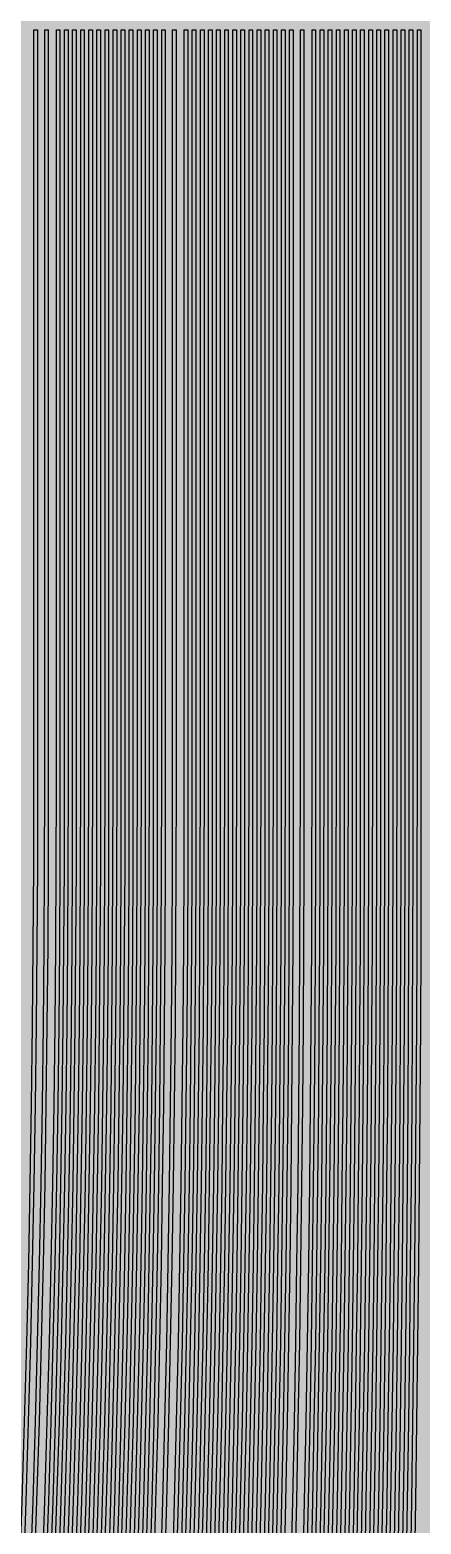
# Model space of a CAD drawing. Header units: metres. Extents: x -7231 to 10969, y -37556 to 1873.
# Drawn here: x 1253 to 1470, y -328 to 501 of the extents above; entities that cross this region are included whole.
import ezdxf

# ---------------------------------------------------------------- set-up
doc = ezdxf.new("R2010")
doc.units = ezdxf.units.M
doc.layers.add('Metal1', color=4, linetype='CONTINUOUS')
doc.layers.add('Polyimide', color=7, linetype='CONTINUOUS')

msp = doc.modelspace()

# ---------------------------------------------------------------- hatches: boundary and pattern name
at = {"layer": 'Polyimide'}
msp.add_hatch(color=7, dxfattribs=at).paths.add_polyline_path([(4065.69, -468), (4066.67, -501.99), (4068.51, -535.99), (4071.41, -569.99), (4075.54, -603.99), (4081.04, -637.99), (4088.01, -671.99), (4096.52, -705.98), (4106.62, -739.98), (4118.33, -773.98), (4131.63, -807.98), (4146.49, -841.98), (4162.87, -875.98), (4180.68, -909.97), (4199.83, -943.97), (4220.22, -977.97), (4241.73, -1011.97), (4264.21, -1045.97), (4287.52, -1079.96), (4311.51, -1113.96), (4336.01, -1147.96), (4360.86, -1181.96), (4385.88, -1215.96), (4410.89, -1249.96), (4435.74, -1283.95), (4460.24, -1317.95), (4484.23, -1351.95), (4507.54, -1385.95), (4530.02, -1419.95), (4551.53, -1453.94), (4571.92, -1487.94), (4591.07, -1521.94), (4608.88, -1555.94), (4625.26, -1589.94), (4640.12, -1623.94), (4653.42, -1657.93), (4665.13, -1691.93), (4675.23, -1725.93), (4683.74, -1759.93), (4690.71, -1793.93), (4696.21, -1827.93), (4700.34, -1861.92), (4703.24, -1895.92), (4705.08, -1929.92), (4706.06, -1963.92), (4706.44, -1997.92), (4706.5, -2031.91), (4706.5, -4793.02), (4709.95, -4838.39), (4720.22, -4882.71), (4737.08, -4924.98), (4760.13, -4964.2), (4788.85, -4999.49), (4822.58, -5030.03), (4860.53, -5055.12), (4901.85, -5074.18), (4901.85, -5074.18), (4970.68, -5105.23), (5034.7, -5145.26), (5092.76, -5193.54), (5143.8, -5249.19), (5186.89, -5311.2), (5221.24, -5378.44), (5246.23, -5449.69), (5261.41, -5523.66), (5266.5, -5599), (5261.41, -5674.34), (5246.23, -5748.31), (5221.24, -5819.56), (5186.89, -5886.8), (5143.8, -5948.81), (5092.76, -6004.46), (5034.7, -6052.74), (4970.68, -6092.77), (4901.85, -6123.82), (4860.53, -6142.88), (4822.58, -6167.97), (4788.85, -6198.51), (4760.13, -6233.8), (4737.08, -6273.02), (4720.22, -6315.29), (4709.95, -6359.61), (4706.5, -6404.98), (4706.5, -9221.52), (4709.95, -9266.88), (4720.22, -9311.21), (4737.08, -9353.47), (4760.13, -9392.7), (4788.85, -9427.98), (4822.58, -9458.52), (4860.53, -9483.61), (4901.85, -9502.67), (4970.68, -9533.72), (5034.7, -9573.75), (5092.76, -9622.03), (5143.8, -9677.68), (5186.89, -9739.69), (5221.24, -9806.94), (5246.23, -9878.19), (5261.41, -9952.16), (5266.5, -10027.49), (5261.41, -10102.83), (5246.23, -10176.8), (5221.24, -10248.05), (5186.89, -10315.3), (5143.8, -10377.31), (5092.76, -10432.96), (5034.7, -10481.24), (4970.68, -10521.27), (4901.85, -10552.32), (4860.53, -10571.38), (4822.58, -10596.46), (4788.85, -10627), (4760.13, -10662.29), (4737.08, -10701.52), (4720.22, -10743.78), (4709.95, -10788.1), (4706.5, -10833.47), (4706.5, -13650.01), (4709.95, -13695.38), (4720.22, -13739.7), (4737.08, -13781.96), (4760.13, -13821.19), (4788.85, -13856.48), (4822.58, -13887.02), (4860.53, -13912.11), (4901.85, -13931.17), (4970.68, -13962.22), (5034.7, -14002.25), (5092.76, -14050.53), (5143.8, -14106.18), (5186.89, -14168.19), (5221.24, -14235.43), (5246.23, -14306.68), (5261.41, -14380.65), (5266.5, -14455.99), (5261.41, -14531.33), (5246.23, -14605.29), (5221.24, -14676.55), (5186.89, -14743.79), (5143.8, -14805.8), (5092.76, -14861.45), (5034.7, -14909.73), (4970.68, -14949.76), (4901.85, -14980.81), (4860.53, -14999.87), (4822.58, -15024.96), (4788.85, -15055.5), (4760.13, -15090.79), (4737.08, -15130.01), (4720.22, -15172.27), (4709.95, -15216.6), (4706.5, -15261.97), (4706.5, -15455.99), (4720.95, -15750.04), (4764.14, -16041.26), (4835.68, -16326.84), (4934.86, -16604.04), (5060.74, -16870.18), (5212.09, -17122.7), (5387.47, -17359.17), (5585.18, -17577.31), (5803.32, -17775.02), (6039.79, -17950.4), (6292.31, -18101.75), (6558.45, -18227.63), (6835.65, -18326.81), (7121.23, -18398.34), (7412.45, -18441.54), (7706.5, -18455.99), (9969.01, -18455.99), (10047.42, -18459.84), (10125.08, -18471.36), (10201.23, -18490.44), (10275.15, -18516.89), (10346.12, -18550.45), (10413.46, -18590.81), (10476.52, -18637.58), (10534.69, -18690.3), (10587.41, -18748.47), (10634.18, -18811.53), (10674.54, -18878.87), (10708.11, -18949.84), (10734.56, -19023.76), (10753.63, -19099.92), (10765.15, -19177.58), (10769.01, -19255.99), (10769.01, -20895.8), (10730.24, -20951.41), (10694.6, -21009.08), (10662.21, -21068.63), (10633.17, -21129.89), (10607.55, -21192.66), (10585.45, -21256.74), (10566.93, -21321.96), (10552.05, -21388.09), (10540.84, -21454.95), (10533.35, -21522.33), (10529.6, -21590.02), (10529.6, -21657.81), (10533.35, -21725.5), (10540.84, -21792.87), (10552.05, -21859.73), (10566.93, -21925.87), (10585.45, -21991.08), (10607.55, -22055.17), (10633.17, -22117.94), (10662.21, -22179.19), (10694.6, -22238.74), (10730.24, -22296.41), (10769.01, -22352.03), (10769.01, -32454.24), (10728.74, -32510.49), (10691.72, -32568.92), (10658.05, -32629.35), (10627.85, -32691.58), (10601.2, -32755.42), (10578.21, -32820.67), (10558.93, -32887.1), (10543.44, -32954.52), (10531.77, -33022.71), (10523.97, -33091.44), (10520.07, -33160.51), (10520.07, -33229.69), (10523.97, -33298.75), (10531.77, -33367.49), (10543.44, -33435.67), (10558.93, -33503.09), (10578.21, -33569.53), (10601.2, -33634.77), (10627.85, -33698.61), (10658.05, -33760.85), (10691.72, -33821.28), (10728.74, -33879.71), (10769.01, -33935.96), (10769.01, -36556), (10765.15, -36634.41), (10753.63, -36712.07), (10734.56, -36788.23), (10708.11, -36862.15), (10674.54, -36933.12), (10634.18, -37000.46), (10587.41, -37063.51), (10534.69, -37121.69), (10476.52, -37174.41), (10413.46, -37221.18), (10346.12, -37261.54), (10275.15, -37295.1), (10201.23, -37321.55), (10125.08, -37340.63), (10047.42, -37352.15), (9969.01, -37356), (-6231.01, -37356), (-6309.42, -37352.15), (-6387.08, -37340.63), (-6463.23, -37321.55), (-6537.15, -37295.1), (-6608.12, -37261.54), (-6675.46, -37221.18), (-6738.52, -37174.41), (-6796.69, -37121.69), (-6849.41, -37063.51), (-6896.18, -37000.46), (-6936.54, -36933.12), (-6970.11, -36862.15), (-6996.56, -36788.23), (-7015.63, -36712.07), (-7027.15, -36634.41), (-7031.01, -36556), (-7031.01, -33936), (-6990.74, -33879.75), (-6953.7, -33821.31), (-6920.03, -33760.88), (-6889.82, -33698.64), (-6863.18, -33634.8), (-6840.18, -33569.55), (-6820.9, -33503.11), (-6805.4, -33435.69), (-6793.74, -33367.49), (-6785.94, -33298.75), (-6782.03, -33229.68), (-6782.03, -33160.5), (-6785.94, -33091.43), (-6793.74, -33022.69), (-6805.4, -32954.5), (-6820.9, -32887.07), (-6840.18, -32820.63), (-6863.18, -32755.39), (-6889.82, -32691.54), (-6920.03, -32629.3), (-6953.7, -32568.87), (-6990.74, -32510.43), (-7031.01, -32454.18), (-7031.01, -22364.83), (-6990.74, -22308.58), (-6953.7, -22250.14), (-6920.03, -22189.71), (-6889.82, -22127.47), (-6863.18, -22063.62), (-6840.18, -21998.38), (-6820.9, -21931.94), (-6805.4, -21864.51), (-6793.74, -21796.32), (-6785.94, -21727.58), (-6782.03, -21658.51), (-6782.03, -21589.33), (-6785.94, -21520.26), (-6793.74, -21451.52), (-6805.4, -21383.32), (-6820.9, -21315.9), (-6840.18, -21249.46), (-6863.18, -21184.21), (-6889.82, -21120.37), (-6920.03, -21058.13), (-6953.7, -20997.7), (-6990.74, -20939.26), (-7031.01, -20883.01), (-7031.01, -19255.99), (-7027.15, -19177.58), (-7015.63, -19099.92), (-6996.56, -19023.76), (-6970.11, -18949.84), (-6936.54, -18878.87), (-6896.18, -18811.53), (-6849.41, -18748.47), (-6796.69, -18690.3), (-6738.52, -18637.58), (-6675.46, -18590.81), (-6608.12, -18550.45), (-6537.15, -18516.89), (-6463.23, -18490.44), (-6387.08, -18471.36), (-6309.42, -18459.84), (-6231.01, -18455.99), (-3968.5, -18455.99), (-3674.45, -18441.54), (-3383.23, -18398.34), (-3097.65, -18326.81), (-2820.45, -18227.63), (-2554.31, -18101.75), (-2301.79, -17950.4), (-2065.32, -17775.02), (-1847.18, -17577.31), (-1649.47, -17359.17), (-1474.09, -17122.7), (-1322.74, -16870.18), (-1196.86, -16604.04), (-1097.68, -16326.84), (-1026.14, -16041.26), (-982.95, -15750.04), (-968.5, -15455.99), (-968.5, -15261.97), (-971.95, -15216.6), (-982.22, -15172.27), (-999.08, -15130.01), (-1022.13, -15090.79), (-1050.85, -15055.5), (-1084.58, -15024.96), (-1122.53, -14999.87), (-1163.85, -14980.81), (-1232.68, -14949.76), (-1296.7, -14909.73), (-1354.76, -14861.45), (-1405.8, -14805.8), (-1448.89, -14743.79), (-1483.24, -14676.55), (-1508.23, -14605.29), (-1523.41, -14531.33), (-1528.5, -14455.99), (-1523.41, -14380.65), (-1508.23, -14306.68), (-1483.24, -14235.43), (-1448.89, -14168.19), (-1405.8, -14106.18), (-1354.76, -14050.53), (-1296.7, -14002.25), (-1232.68, -13962.22), (-1163.85, -13931.17), (-1122.53, -13912.11), (-1084.58, -13887.02), (-1050.85, -13856.48), (-1022.13, -13821.19), (-999.08, -13781.96), (-982.22, -13739.7), (-971.95, -13695.38), (-968.5, -13650.01), (-968.5, -12309.64), (-971.95, -12264.27), (-982.22, -12219.94), (-999.08, -12177.68), (-1022.13, -12138.46), (-1050.85, -12103.17), (-1084.58, -12072.63), (-1122.53, -12047.54), (-1163.85, -12028.48), (-1232.68, -11997.43), (-1296.7, -11957.4), (-1354.76, -11909.12), (-1405.8, -11853.47), (-1448.89, -11791.46), (-1483.24, -11724.22), (-1508.23, -11652.96), (-1523.41, -11579), (-1528.5, -11503.66), (-1523.41, -11428.32), (-1508.23, -11354.35), (-1483.24, -11283.1), (-1448.89, -11215.86), (-1405.8, -11153.85), (-1354.76, -11098.2), (-1296.7, -11049.92), (-1232.68, -11009.89), (-1163.85, -10978.84), (-1122.53, -10959.78), (-1084.58, -10934.69), (-1050.85, -10904.15), (-1022.13, -10868.86), (-999.08, -10829.63), (-982.22, -10787.37), (-971.95, -10743.05), (-968.5, -10697.68), (-968.5, -9357.31), (-971.95, -9311.94), (-982.22, -9267.62), (-999.08, -9225.35), (-1022.13, -9186.13), (-1050.85, -9150.84), (-1084.58, -9120.3), (-1122.53, -9095.21), (-1163.85, -9076.15), (-1163.85, -9076.15), (-1232.68, -9045.1), (-1296.7, -9005.07), (-1354.76, -8956.79), (-1405.8, -8901.14), (-1448.89, -8839.13), (-1483.24, -8771.89), (-1508.23, -8700.64), (-1523.41, -8626.67), (-1528.5, -8551.33), (-1523.41, -8475.99), (-1508.23, -8402.02), (-1483.24, -8330.77), (-1448.89, -8263.53), (-1405.8, -8201.52), (-1354.76, -8145.87), (-1296.7, -8097.59), (-1232.68, -8057.56), (-1163.85, -8026.51), (-1163.85, -8026.51), (-1122.53, -8007.45), (-1084.58, -7982.36), (-1050.85, -7951.82), (-1022.13, -7916.53), (-999.08, -7877.31), (-982.22, -7835.04), (-971.95, -7790.72), (-968.5, -7745.35), (-968.5, -6404.98), (-971.95, -6359.61), (-982.22, -6315.29), (-999.08, -6273.02), (-1022.13, -6233.8), (-1050.85, -6198.51), (-1084.58, -6167.97), (-1122.53, -6142.88), (-1163.85, -6123.82), (-1163.85, -6123.82), (-1232.68, -6092.77), (-1296.7, -6052.74), (-1354.76, -6004.46), (-1405.8, -5948.81), (-1448.89, -5886.8), (-1483.24, -5819.56), (-1508.23, -5748.31), (-1523.41, -5674.34), (-1528.5, -5599), (-1523.41, -5523.66), (-1508.23, -5449.69), (-1483.24, -5378.44), (-1448.89, -5311.2), (-1405.8, -5249.19), (-1354.76, -5193.54), (-1296.7, -5145.26), (-1232.68, -5105.23), (-1163.85, -5074.18), (-1163.85, -5074.18), (-1122.53, -5055.12), (-1084.58, -5030.03), (-1050.85, -4999.49), (-1022.13, -4964.2), (-999.08, -4924.98), (-982.22, -4882.71), (-971.95, -4838.39), (-968.5, -4793.02), (-968.5, -2031.91), (-968.44, -1997.92), (-968.06, -1963.92), (-967.05, -1929.92), (-965.18, -1895.92), (-962.22, -1861.92), (-958.01, -1827.93), (-952.41, -1793.93), (-945.31, -1759.93), (-936.64, -1725.93), (-926.35, -1691.93), (-914.43, -1657.93), (-900.88, -1623.94), (-885.74, -1589.94), (-869.05, -1555.94), (-850.91, -1521.94), (-831.4, -1487.94), (-810.63, -1453.94), (-788.72, -1419.95), (-765.82, -1385.95), (-742.07, -1351.95), (-717.63, -1317.95), (-692.67, -1283.95), (-667.36, -1249.96), (-641.88, -1215.96), (-616.39, -1181.96), (-591.08, -1147.96), (-566.12, -1113.96), (-541.68, -1079.96), (-517.93, -1045.97), (-495.03, -1011.97), (-473.12, -977.97), (-452.35, -943.97), (-432.84, -909.97), (-414.7, -875.98), (-398.01, -841.98), (-382.87, -807.98), (-369.32, -773.98), (-357.4, -739.98), (-347.11, -705.98), (-338.44, -671.99), (-331.34, -637.99), (-325.74, -603.99), (-321.53, -569.99), (-318.57, -535.99), (-316.7, -501.99), (-315.69, -468), (-315.31, -434), (-315.25, -400), (-315.25, 401), (-315.25, 451), (-315.25, 1644), (-270.25, 1644), (-270.03, 1637.13), (-269.35, 1630.29), (-268.23, 1623.52), (-266.67, 1616.82), (-264.68, 1610.25), (-262.26, 1603.82), (-259.42, 1597.56), (-256.18, 1591.5), (-252.55, 1585.67), (-248.55, 1580.08), (-244.19, 1574.77), (-239.5, 1569.75), (-234.48, 1565.06), (-229.17, 1560.7), (-223.58, 1556.7), (-217.75, 1553.07), (-211.69, 1549.83), (-205.43, 1546.99), (-199, 1544.57), (-192.43, 1542.58), (-185.73, 1541.02), (-178.96, 1539.9), (-172.12, 1539.22), (-165.25, 1539), (-158.38, 1539.22), (-151.54, 1539.9), (-144.77, 1541.02), (-138.07, 1542.58), (-131.5, 1544.57), (-125.07, 1546.99), (-118.81, 1549.83), (-112.75, 1553.07), (-106.92, 1556.7), (-101.33, 1560.7), (-96.02, 1565.06), (-91, 1569.75), (-86.31, 1574.77), (-81.95, 1580.08), (-77.95, 1585.67), (-74.32, 1591.5), (-71.08, 1597.56), (-68.24, 1603.82), (-65.82, 1610.25), (-63.83, 1616.82), (-62.27, 1623.52), (-61.15, 1630.29), (-60.47, 1637.13), (-60.25, 1644), (1853, 1644), (1853, 1573), (3815.25, 1573), (3815.46, 1579.54), (3816.11, 1586.05), (3817.17, 1592.51), (3818.66, 1598.88), (3820.56, 1605.14), (3822.86, 1611.27), (3825.56, 1617.23), (3828.65, 1623), (3832.1, 1628.56), (3835.91, 1633.88), (3840.07, 1638.93), (3844.54, 1643.71), (3849.32, 1648.18), (3854.37, 1652.34), (3859.69, 1656.15), (3865.25, 1659.6), (3871.02, 1662.69), (3876.98, 1665.39), (3883.11, 1667.69), (3889.37, 1669.59), (3895.74, 1671.08), (3902.2, 1672.14), (3908.71, 1672.79), (3915.25, 1673), (3921.79, 1672.79), (3928.3, 1672.14), (3934.76, 1671.08), (3941.13, 1669.59), (3947.39, 1667.69), (3953.52, 1665.39), (3959.48, 1662.69), (3965.25, 1659.6), (3970.81, 1656.15), (3976.13, 1652.34), (3981.18, 1648.18), (3985.96, 1643.71), (3990.43, 1638.93), (3994.59, 1633.88), (3998.4, 1628.56), (4001.85, 1623), (4004.94, 1617.23), (4007.64, 1611.27), (4009.94, 1605.14), (4011.84, 1598.88), (4013.33, 1592.51), (4014.39, 1586.05), (4015.04, 1579.54), (4015.25, 1573), (4065.25, 1573), (4065.25, 451), (4065.25, 401), (4065.25, -400), (4065.31, -434), (4065.69, -468)])

# ---------------------------------------------------------------- linework, layer by layer
at = {"layer": 'Metal1'}
for points in [[(1247.22, -359.15), (1248.75, -315.14), (1250.12, -271.12), (1251.32, -227.11), (1252.37, -183.09), (1253.25, -139.08), (1253.97, -95.06), (1254.53, -51.05), (1254.93, -7.03), (1255.17, 36.98), (1255.25, 81), (1255.25, 501), (1257.25, 501), (1257.25, 81), (1257.17, 36.98), (1256.93, -7.05), (1256.53, -51.07), (1255.97, -95.09), (1255.25, -139.11), (1254.36, -183.14), (1253.32, -227.16), (1252.12, -271.18), (1250.75, -315.2), (1249.22, -359.23)], [(1253.26, -359.15), (1254.78, -315.14), (1256.14, -271.12), (1257.34, -227.11), (1258.38, -183.09), (1259.26, -139.08), (1259.97, -95.06), (1260.53, -51.05), (1260.93, -7.03), (1261.17, 36.98), (1261.25, 81), (1261.25, 501), (1263.25, 501), (1263.25, 81), (1263.17, 36.98), (1262.93, -7.05), (1262.53, -51.07), (1261.97, -95.09), (1261.26, -139.11), (1260.38, -183.14), (1259.34, -227.16), (1258.14, -271.18), (1256.78, -315.2), (1255.26, -359.23)], [(1259.78, -359.15), (1261.3, -315.14), (1262.66, -271.12), (1263.85, -227.11), (1264.89, -183.09), (1265.76, -139.08), (1266.48, -95.06), (1267.03, -51.05), (1267.43, -7.03), (1267.67, 36.98), (1267.75, 81), (1267.75, 501), (1269.75, 501), (1269.75, 81), (1269.67, 36.98), (1269.43, -7.05), (1269.03, -51.07), (1268.48, -95.09), (1267.76, -139.11), (1266.89, -183.14), (1265.85, -227.16), (1264.66, -271.18), (1263.3, -315.2), (1261.78, -359.23)], [(1264.38, -359.15), (1265.88, -315.14), (1267.22, -271.12), (1268.4, -227.11), (1269.42, -183.09), (1270.29, -139.08), (1270.99, -95.06), (1271.54, -51.05), (1271.94, -7.03), (1272.17, 36.98), (1272.25, 81), (1272.25, 501), (1274.25, 501), (1274.25, 81), (1274.17, 36.98), (1273.94, -7.05), (1273.54, -51.07), (1272.99, -95.09), (1272.29, -139.11), (1271.42, -183.14), (1270.4, -227.16), (1269.22, -271.18), (1267.88, -315.2), (1266.38, -359.23)], [(1268.99, -359.16), (1270.47, -315.14), (1271.79, -271.12), (1272.95, -227.11), (1273.96, -183.09), (1274.81, -139.08), (1275.51, -95.06), (1276.05, -51.05), (1276.44, -7.03), (1276.67, 36.98), (1276.75, 81), (1276.75, 501), (1278.75, 501), (1278.75, 81), (1278.67, 36.98), (1278.44, -7.05), (1278.05, -51.07), (1277.51, -95.09), (1276.81, -139.11), (1275.96, -183.14), (1274.95, -227.16), (1273.79, -271.18), (1272.46, -315.2), (1270.99, -359.23)], [(1273.59, -359.16), (1275.05, -315.14), (1276.35, -271.12), (1277.5, -227.11), (1278.5, -183.09), (1279.34, -139.08), (1280.03, -95.06), (1280.56, -51.05), (1280.94, -7.03), (1281.17, 36.98), (1281.25, 81), (1281.25, 501), (1283.25, 501), (1283.25, 81), (1283.17, 36.98), (1282.94, -7.05), (1282.56, -51.07), (1282.03, -95.09), (1281.34, -139.11), (1280.5, -183.14), (1279.5, -227.16), (1278.35, -271.18), (1277.05, -315.2), (1275.59, -359.23)], [(1278.19, -359.16), (1279.63, -315.14), (1280.92, -271.12), (1282.05, -227.11), (1283.03, -183.09), (1283.86, -139.08), (1284.54, -95.06), (1285.07, -51.05), (1285.45, -7.03), (1285.67, 36.98), (1285.75, 81), (1285.75, 501), (1287.75, 501), (1287.75, 81), (1287.67, 36.98), (1287.45, -7.05), (1287.07, -51.07), (1286.54, -95.09), (1285.86, -139.11), (1285.03, -183.13), (1284.05, -227.16), (1282.92, -271.18), (1281.63, -315.2), (1280.19, -359.23)], [(1282.79, -359.16), (1284.21, -315.14), (1285.48, -271.13), (1286.6, -227.11), (1287.57, -183.09), (1288.39, -139.08), (1289.06, -95.06), (1289.58, -51.05), (1289.95, -7.03), (1290.18, 36.98), (1290.25, 81), (1290.25, 501), (1292.25, 501), (1292.25, 81), (1292.18, 36.98), (1291.95, -7.04), (1291.58, -51.07), (1291.06, -95.09), (1290.39, -139.11), (1289.57, -183.13), (1288.6, -227.16), (1287.48, -271.18), (1286.21, -315.2), (1284.79, -359.22)], [(1287.4, -359.16), (1288.8, -315.14), (1290.05, -271.13), (1291.15, -227.11), (1292.11, -183.09), (1292.92, -139.08), (1293.58, -95.06), (1294.09, -51.05), (1294.46, -7.03), (1294.68, 36.98), (1294.75, 81), (1294.75, 501), (1296.75, 501), (1296.75, 81), (1296.68, 36.98), (1296.46, -7.04), (1296.09, -51.07), (1295.58, -95.09), (1294.92, -139.11), (1294.11, -183.13), (1293.15, -227.16), (1292.05, -271.18), (1290.8, -315.2), (1289.4, -359.22)], [(1292, -359.16), (1293.38, -315.14), (1294.62, -271.13), (1295.7, -227.11), (1296.65, -183.09), (1297.44, -139.08), (1298.09, -95.06), (1298.6, -51.05), (1298.96, -7.03), (1299.18, 36.98), (1299.25, 81), (1299.25, 501), (1301.25, 501), (1301.25, 81), (1301.18, 36.98), (1300.96, -7.04), (1300.6, -51.07), (1300.09, -95.09), (1299.44, -139.11), (1298.64, -183.13), (1297.7, -227.16), (1296.61, -271.18), (1295.38, -315.2), (1294, -359.22)], [(1296.6, -359.16), (1297.96, -315.14), (1299.18, -271.13), (1300.25, -227.11), (1301.18, -183.09), (1301.97, -139.08), (1302.61, -95.06), (1303.11, -51.05), (1303.46, -7.03), (1303.68, 36.98), (1303.75, 81), (1303.75, 501), (1305.75, 501), (1305.75, 81), (1305.68, 36.98), (1305.46, -7.04), (1305.11, -51.07), (1304.61, -95.09), (1303.97, -139.11), (1303.18, -183.13), (1302.25, -227.16), (1301.18, -271.18), (1299.96, -315.2), (1298.6, -359.22)], [(1301.2, -359.16), (1302.55, -315.14), (1303.75, -271.13), (1304.8, -227.11), (1305.72, -183.1), (1306.49, -139.08), (1307.13, -95.06), (1307.62, -51.05), (1307.97, -7.03), (1308.18, 36.98), (1308.25, 81), (1308.25, 501), (1310.25, 501), (1310.25, 81), (1310.18, 36.98), (1309.97, -7.04), (1309.62, -51.07), (1309.13, -95.09), (1308.49, -139.11), (1307.72, -183.13), (1306.8, -227.16), (1305.75, -271.18), (1304.55, -315.2), (1303.2, -359.22)], [(1305.81, -359.16), (1307.13, -315.14), (1308.31, -271.13), (1309.35, -227.11), (1310.26, -183.1), (1311.02, -139.08), (1311.64, -95.06), (1312.13, -51.05), (1312.47, -7.03), (1312.68, 36.98), (1312.75, 81), (1312.75, 501), (1314.75, 501), (1314.75, 81), (1314.68, 36.98), (1314.47, -7.04), (1314.13, -51.07), (1313.64, -95.09), (1313.02, -139.11), (1312.26, -183.13), (1311.35, -227.16), (1310.31, -271.18), (1309.13, -315.2), (1307.81, -359.22)], [(1310.41, -359.16), (1311.71, -315.14), (1312.88, -271.13), (1313.9, -227.11), (1314.79, -183.1), (1315.54, -139.08), (1316.16, -95.06), (1316.64, -51.05), (1316.98, -7.03), (1317.18, 36.98), (1317.25, 81), (1317.25, 501), (1319.25, 501), (1319.25, 81), (1319.18, 36.98), (1318.98, -7.04), (1318.64, -51.07), (1318.16, -95.09), (1317.54, -139.11), (1316.79, -183.13), (1315.9, -227.16), (1314.88, -271.18), (1313.71, -315.2), (1312.41, -359.22)], [(1315.01, -359.16), (1316.3, -315.14), (1317.44, -271.13), (1318.45, -227.11), (1319.33, -183.1), (1320.07, -139.08), (1320.67, -95.06), (1321.15, -51.05), (1321.48, -7.03), (1321.68, 36.98), (1321.75, 81), (1321.75, 501), (1323.75, 501), (1323.75, 81), (1323.68, 36.98), (1323.48, -7.04), (1323.14, -51.07), (1322.67, -95.09), (1322.07, -139.11), (1321.33, -183.13), (1320.45, -227.15), (1319.44, -271.18), (1318.3, -315.2), (1317.01, -359.22)], [(1319.61, -359.16), (1320.88, -315.14), (1322.01, -271.13), (1323, -227.11), (1323.87, -183.1), (1324.6, -139.08), (1325.19, -95.06), (1325.65, -51.05), (1325.99, -7.03), (1326.18, 36.98), (1326.25, 81), (1326.25, 501), (1328.25, 501), (1328.25, 81), (1328.18, 36.98), (1327.99, -7.04), (1327.65, -51.07), (1327.19, -95.09), (1326.59, -139.11), (1325.87, -183.13), (1325, -227.15), (1324.01, -271.18), (1322.88, -315.2), (1321.61, -359.22)], [(1325.66, -359.16), (1326.91, -315.14), (1328.03, -271.13), (1329.02, -227.11), (1329.88, -183.1), (1330.61, -139.08), (1331.2, -95.06), (1331.66, -51.05), (1331.99, -7.03), (1332.18, 36.98), (1332.25, 81), (1332.25, 501), (1334.25, 501), (1334.25, 81), (1334.18, 36.98), (1333.99, -7.04), (1333.66, -51.07), (1333.2, -95.09), (1332.61, -139.11), (1331.88, -183.13), (1331.02, -227.15), (1330.03, -271.18), (1328.91, -315.2), (1327.65, -359.22)], [(1332.18, -359.16), (1333.43, -315.14), (1334.55, -271.13), (1335.53, -227.11), (1336.39, -183.1), (1337.11, -139.08), (1337.7, -95.06), (1338.16, -51.05), (1338.49, -7.03), (1338.68, 36.98), (1338.75, 81), (1338.75, 501), (1340.75, 501), (1340.75, 81), (1340.68, 36.98), (1340.49, -7.04), (1340.16, -51.07), (1339.7, -95.09), (1339.11, -139.11), (1338.39, -183.13), (1337.53, -227.15), (1336.55, -271.18), (1335.43, -315.2), (1334.18, -359.22)], [(1336.78, -359.16), (1338.01, -315.14), (1339.11, -271.13), (1340.08, -227.11), (1340.93, -183.1), (1341.64, -139.08), (1342.22, -95.06), (1342.67, -51.05), (1342.99, -7.03), (1343.19, 36.98), (1343.25, 81), (1343.25, 501), (1345.25, 501), (1345.25, 81), (1345.19, 36.98), (1344.99, -7.04), (1344.67, -51.07), (1344.22, -95.09), (1343.64, -139.11), (1342.92, -183.13), (1342.08, -227.15), (1341.11, -271.18), (1340.01, -315.2), (1338.78, -359.22)], [(1341.38, -359.16), (1342.59, -315.15), (1343.68, -271.13), (1344.63, -227.11), (1345.46, -183.1), (1346.16, -139.08), (1346.73, -95.06), (1347.18, -51.05), (1347.5, -7.03), (1347.69, 36.98), (1347.75, 81), (1347.75, 501), (1349.75, 501), (1349.75, 81), (1349.69, 36.98), (1349.5, -7.04), (1349.18, -51.07), (1348.73, -95.09), (1348.16, -139.11), (1347.46, -183.13), (1346.63, -227.15), (1345.68, -271.18), (1344.59, -315.2), (1343.38, -359.22)], [(1345.98, -359.16), (1347.18, -315.15), (1348.24, -271.13), (1349.18, -227.11), (1350, -183.1), (1350.69, -139.08), (1351.25, -95.06), (1351.69, -51.05), (1352, -7.03), (1352.19, 36.98), (1352.25, 81), (1352.25, 501), (1354.25, 501), (1354.25, 81), (1354.19, 36.98), (1354, -7.04), (1353.69, -51.07), (1353.25, -95.09), (1352.69, -139.11), (1352, -183.13), (1351.18, -227.15), (1350.24, -271.18), (1349.18, -315.2), (1347.98, -359.22)], [(1350.59, -359.16), (1351.76, -315.15), (1352.81, -271.13), (1353.74, -227.11), (1354.54, -183.1), (1355.21, -139.08), (1355.77, -95.07), (1356.2, -51.05), (1356.5, -7.03), (1356.69, 36.98), (1356.75, 81), (1356.75, 501), (1358.75, 501), (1358.75, 81), (1358.69, 36.98), (1358.5, -7.04), (1358.2, -51.07), (1357.77, -95.09), (1357.21, -139.11), (1356.54, -183.13), (1355.73, -227.15), (1354.81, -271.17), (1353.76, -315.2), (1352.59, -359.22)], [(1355.19, -359.16), (1356.34, -315.15), (1357.38, -271.13), (1358.29, -227.11), (1359.07, -183.1), (1359.74, -139.08), (1360.28, -95.07), (1360.71, -51.05), (1361.01, -7.03), (1361.19, 36.98), (1361.25, 81), (1361.25, 501), (1363.25, 501), (1363.25, 81), (1363.19, 36.98), (1363.01, -7.04), (1362.71, -51.07), (1362.28, -95.09), (1361.74, -139.11), (1361.07, -183.13), (1360.28, -227.15), (1359.38, -271.17), (1358.34, -315.2), (1357.19, -359.22)], [(1359.79, -359.16), (1360.93, -315.15), (1361.94, -271.13), (1362.84, -227.11), (1363.61, -183.1), (1364.26, -139.08), (1364.8, -95.07), (1365.22, -51.05), (1365.51, -7.03), (1365.69, 36.98), (1365.75, 81), (1365.75, 501), (1367.75, 501), (1367.75, 81), (1367.69, 36.98), (1367.51, -7.04), (1367.21, -51.07), (1366.8, -95.09), (1366.26, -139.11), (1365.61, -183.13), (1364.84, -227.15), (1363.94, -271.17), (1362.93, -315.2), (1361.79, -359.22)], [(1364.39, -359.16), (1365.51, -315.15), (1366.51, -271.13), (1367.39, -227.11), (1368.15, -183.1), (1368.79, -139.08), (1369.32, -95.07), (1369.72, -51.05), (1370.02, -7.03), (1370.19, 36.98), (1370.25, 81), (1370.25, 501), (1372.25, 501), (1372.25, 81), (1372.19, 36.98), (1372.02, -7.04), (1371.72, -51.07), (1371.32, -95.09), (1370.79, -139.11), (1370.15, -183.13), (1369.39, -227.15), (1368.51, -271.17), (1367.51, -315.2), (1366.39, -359.22)], [(1369, -359.16), (1370.09, -315.15), (1371.07, -271.13), (1371.94, -227.12), (1372.68, -183.1), (1373.32, -139.08), (1373.83, -95.07), (1374.23, -51.05), (1374.52, -7.03), (1374.69, 36.98), (1374.75, 81), (1374.75, 501), (1376.75, 501), (1376.75, 81), (1376.69, 36.98), (1376.52, -7.04), (1376.23, -51.06), (1375.83, -95.09), (1375.31, -139.11), (1374.68, -183.13), (1373.94, -227.15), (1373.07, -271.17), (1372.09, -315.2), (1371, -359.22)], [(1373.6, -359.16), (1374.68, -315.15), (1375.64, -271.13), (1376.49, -227.12), (1377.22, -183.1), (1377.84, -139.08), (1378.35, -95.07), (1378.74, -51.05), (1379.02, -7.03), (1379.19, 36.98), (1379.25, 81), (1379.25, 501), (1381.25, 501), (1381.25, 81), (1381.19, 36.98), (1381.02, -7.04), (1380.74, -51.06), (1380.35, -95.09), (1379.84, -139.11), (1379.22, -183.13), (1378.49, -227.15), (1377.64, -271.17), (1376.68, -315.19), (1375.6, -359.22)], [(1378.2, -359.17), (1379.26, -315.15), (1380.2, -271.13), (1381.04, -227.12), (1381.76, -183.1), (1382.37, -139.08), (1382.86, -95.07), (1383.25, -51.05), (1383.53, -7.03), (1383.69, 36.98), (1383.75, 81), (1383.75, 501), (1385.75, 501), (1385.75, 81), (1385.69, 36.98), (1385.53, -7.04), (1385.25, -51.06), (1384.86, -95.09), (1384.37, -139.11), (1383.76, -183.13), (1383.04, -227.15), (1382.2, -271.17), (1381.26, -315.19), (1380.2, -359.22)], [(1382.8, -359.17), (1383.84, -315.15), (1384.77, -271.13), (1385.59, -227.12), (1386.29, -183.1), (1386.89, -139.08), (1387.38, -95.07), (1387.76, -51.05), (1388.03, -7.03), (1388.2, 36.98), (1388.25, 81), (1388.25, 501), (1390.25, 501), (1390.25, 81), (1390.2, 36.98), (1390.03, -7.04), (1389.76, -51.06), (1389.38, -95.09), (1388.89, -139.11), (1388.29, -183.13), (1387.59, -227.15), (1386.77, -271.17), (1385.84, -315.19), (1384.8, -359.22)], [(1387.41, -359.17), (1388.42, -315.15), (1389.33, -271.13), (1390.14, -227.12), (1390.83, -183.1), (1391.42, -139.08), (1391.9, -95.07), (1392.27, -51.05), (1392.54, -7.03), (1392.7, 36.98), (1392.75, 81), (1392.75, 501), (1394.75, 501), (1394.75, 81), (1394.7, 36.98), (1394.54, -7.04), (1394.27, -51.06), (1393.9, -95.09), (1393.42, -139.11), (1392.83, -183.13), (1392.14, -227.15), (1391.33, -271.17), (1390.42, -315.19), (1389.41, -359.21)], [(1392.01, -359.17), (1393.01, -315.15), (1393.9, -271.13), (1394.69, -227.12), (1395.37, -183.1), (1395.94, -139.08), (1396.41, -95.07), (1396.78, -51.05), (1397.04, -7.03), (1397.2, 36.98), (1397.25, 81), (1397.25, 501), (1399.25, 501), (1399.25, 81), (1399.2, 36.98), (1399.04, -7.04), (1398.78, -51.06), (1398.41, -95.09), (1397.94, -139.11), (1397.37, -183.13), (1396.69, -227.15), (1395.9, -271.17), (1395.01, -315.19), (1394.01, -359.21)], [(1398.05, -359.17), (1399.04, -315.15), (1399.93, -271.13), (1400.71, -227.12), (1401.38, -183.1), (1401.95, -139.08), (1402.42, -95.07), (1402.78, -51.05), (1403.04, -7.03), (1403.2, 36.98), (1403.25, 81), (1403.25, 501), (1405.25, 501), (1405.25, 81), (1405.2, 36.98), (1405.04, -7.04), (1404.78, -51.06), (1404.42, -95.09), (1403.95, -139.11), (1403.38, -183.13), (1402.71, -227.15), (1401.93, -271.17), (1401.04, -315.19), (1400.05, -359.21)], [(1404.57, -359.17), (1405.56, -315.15), (1406.44, -271.13), (1407.22, -227.12), (1407.89, -183.1), (1408.46, -139.08), (1408.92, -95.07), (1409.29, -51.05), (1409.54, -7.03), (1409.7, 36.98), (1409.75, 81), (1409.75, 501), (1411.75, 501), (1411.75, 81), (1411.7, 36.98), (1411.54, -7.04), (1411.28, -51.06), (1410.92, -95.09), (1410.46, -139.11), (1409.89, -183.13), (1409.22, -227.15), (1408.44, -271.17), (1407.56, -315.19), (1406.57, -359.21)], [(1409.17, -359.17), (1410.14, -315.15), (1411.01, -271.13), (1411.77, -227.12), (1412.43, -183.1), (1412.98, -139.08), (1413.44, -95.07), (1413.79, -51.05), (1414.05, -7.03), (1414.2, 36.98), (1414.25, 81), (1414.25, 501), (1416.25, 501), (1416.25, 81), (1416.2, 36.98), (1416.05, -7.04), (1415.79, -51.06), (1415.44, -95.09), (1414.98, -139.11), (1414.43, -183.13), (1413.77, -227.15), (1413, -271.17), (1412.14, -315.19), (1411.17, -359.21)], [(1413.78, -359.17), (1414.72, -315.15), (1415.57, -271.13), (1416.32, -227.12), (1416.96, -183.1), (1417.51, -139.08), (1417.96, -95.07), (1418.3, -51.05), (1418.55, -7.03), (1418.7, 36.98), (1418.75, 81), (1418.75, 501), (1420.75, 501), (1420.75, 81), (1420.7, 36.98), (1420.55, -7.04), (1420.3, -51.06), (1419.96, -95.09), (1419.51, -139.11), (1418.96, -183.13), (1418.32, -227.15), (1417.57, -271.17), (1416.72, -315.19), (1415.78, -359.21)], [(1418.38, -359.17), (1419.31, -315.15), (1420.14, -271.13), (1420.87, -227.12), (1421.5, -183.1), (1422.04, -139.08), (1422.47, -95.07), (1422.81, -51.05), (1423.06, -7.03), (1423.2, 36.98), (1423.25, 81), (1423.25, 501), (1425.25, 501), (1425.25, 81), (1425.2, 36.98), (1425.06, -7.04), (1424.81, -51.06), (1424.47, -95.09), (1424.03, -139.11), (1423.5, -183.13), (1422.87, -227.15), (1422.14, -271.17), (1421.31, -315.19), (1420.38, -359.21)], [(1422.98, -359.17), (1423.89, -315.15), (1424.7, -271.14), (1425.42, -227.12), (1426.04, -183.1), (1426.56, -139.08), (1426.99, -95.07), (1427.32, -51.05), (1427.56, -7.03), (1427.7, 36.98), (1427.75, 81), (1427.75, 501), (1429.75, 501), (1429.75, 81), (1429.7, 36.98), (1429.56, -7.04), (1429.32, -51.06), (1428.99, -95.08), (1428.56, -139.11), (1428.04, -183.13), (1427.42, -227.15), (1426.7, -271.17), (1425.89, -315.19), (1424.98, -359.21)], [(1427.58, -359.17), (1428.47, -315.15), (1429.27, -271.14), (1429.97, -227.12), (1430.57, -183.1), (1431.09, -139.08), (1431.51, -95.07), (1431.83, -51.05), (1432.06, -7.03), (1432.2, 36.98), (1432.25, 81), (1432.25, 501), (1434.25, 501), (1434.25, 81), (1434.2, 36.98), (1434.06, -7.04), (1433.83, -51.06), (1433.51, -95.08), (1433.09, -139.11), (1432.57, -183.13), (1431.97, -227.15), (1431.27, -271.17), (1430.47, -315.19), (1429.58, -359.21)], [(1432.19, -359.17), (1433.06, -315.15), (1433.83, -271.14), (1434.52, -227.12), (1435.11, -183.1), (1435.61, -139.08), (1436.02, -95.07), (1436.34, -51.05), (1436.57, -7.03), (1436.7, 36.98), (1436.75, 81), (1436.75, 501), (1438.75, 501), (1438.75, 81), (1438.7, 36.98), (1438.57, -7.04), (1438.34, -51.06), (1438.02, -95.08), (1437.61, -139.11), (1437.11, -183.13), (1436.52, -227.15), (1435.83, -271.17), (1435.06, -315.19), (1434.19, -359.21)], [(1436.79, -359.17), (1437.64, -315.15), (1438.4, -271.14), (1439.07, -227.12), (1439.65, -183.1), (1440.14, -139.09), (1440.54, -95.07), (1440.85, -51.05), (1441.07, -7.03), (1441.21, 36.98), (1441.25, 81), (1441.25, 501), (1443.25, 501), (1443.25, 81), (1443.21, 36.98), (1443.07, -7.04), (1442.85, -51.06), (1442.54, -95.08), (1442.14, -139.11), (1441.65, -183.13), (1441.07, -227.15), (1440.4, -271.17), (1439.64, -315.19), (1438.79, -359.21)], [(1441.39, -359.17), (1442.22, -315.15), (1442.96, -271.14), (1443.62, -227.12), (1444.18, -183.1), (1444.66, -139.09), (1445.05, -95.07), (1445.36, -51.05), (1445.58, -7.03), (1445.71, 36.98), (1445.75, 81), (1445.75, 501), (1447.75, 501), (1447.75, 81), (1447.71, 36.98), (1447.58, -7.04), (1447.36, -51.06), (1447.05, -95.08), (1446.66, -139.11), (1446.18, -183.13), (1445.62, -227.15), (1444.96, -271.17), (1444.22, -315.19), (1443.39, -359.21)], [(1445.99, -359.17), (1446.8, -315.15), (1447.53, -271.14), (1448.17, -227.12), (1448.72, -183.1), (1449.19, -139.09), (1449.57, -95.07), (1449.87, -51.05), (1450.08, -7.03), (1450.21, 36.98), (1450.25, 81), (1450.25, 501), (1452.25, 501), (1452.25, 81), (1452.21, 36.98), (1452.08, -7.04), (1451.87, -51.06), (1451.57, -95.08), (1451.19, -139.1), (1450.72, -183.13), (1450.17, -227.15), (1449.53, -271.17), (1448.8, -315.19), (1447.99, -359.21)], [(1450.6, -359.17), (1451.39, -315.15), (1452.09, -271.14), (1452.72, -227.12), (1453.26, -183.1), (1453.71, -139.09), (1454.09, -95.07), (1454.38, -51.05), (1454.58, -7.03), (1454.71, 36.98), (1454.75, 81), (1454.75, 501), (1456.75, 501), (1456.75, 81), (1456.71, 36.98), (1456.58, -7.04), (1456.38, -51.06), (1456.09, -95.08), (1455.71, -139.1), (1455.26, -183.13), (1454.72, -227.15), (1454.09, -271.17), (1453.39, -315.19), (1452.6, -359.21)], [(1455.2, -359.17), (1455.97, -315.15), (1456.66, -271.14), (1457.27, -227.12), (1457.79, -183.1), (1458.24, -139.09), (1458.6, -95.07), (1458.89, -51.05), (1459.09, -7.03), (1459.21, 36.98), (1459.25, 81), (1459.25, 501), (1461.25, 501), (1461.25, 81), (1461.21, 36.98), (1461.09, -7.04), (1460.89, -51.06), (1460.6, -95.08), (1460.24, -139.1), (1459.79, -183.13), (1459.27, -227.15), (1458.66, -271.17), (1457.97, -315.19), (1457.2, -359.21)], [(1459.8, -359.17), (1460.55, -315.16), (1461.23, -271.14), (1461.82, -227.12), (1462.33, -183.1), (1462.77, -139.09), (1463.12, -95.07), (1463.4, -51.05), (1463.59, -7.03), (1463.71, 36.98), (1463.75, 81), (1463.75, 501), (1465.75, 501), (1465.75, 81), (1465.71, 36.98), (1465.59, -7.04), (1465.4, -51.06), (1465.12, -95.08), (1464.77, -139.1), (1464.33, -183.13), (1463.82, -227.15), (1463.23, -271.17), (1462.55, -315.19), (1461.8, -359.21)], [(1464.4, -359.17), (1465.14, -315.16), (1465.79, -271.14), (1466.37, -227.12), (1466.87, -183.1), (1467.29, -139.09), (1467.64, -95.07), (1467.9, -51.05), (1468.1, -7.03), (1468.21, 36.98), (1468.25, 81), (1468.25, 501), (1470.25, 501), (1470.25, 81), (1470.21, 36.98), (1470.1, -7.04), (1469.9, -51.06), (1469.64, -95.08), (1469.29, -139.1), (1468.87, -183.12), (1468.37, -227.15), (1467.79, -271.17), (1467.14, -315.19), (1466.4, -359.21)]]:
    msp.add_lwpolyline(points, dxfattribs=at)

doc.saveas('drawing.dxf')
